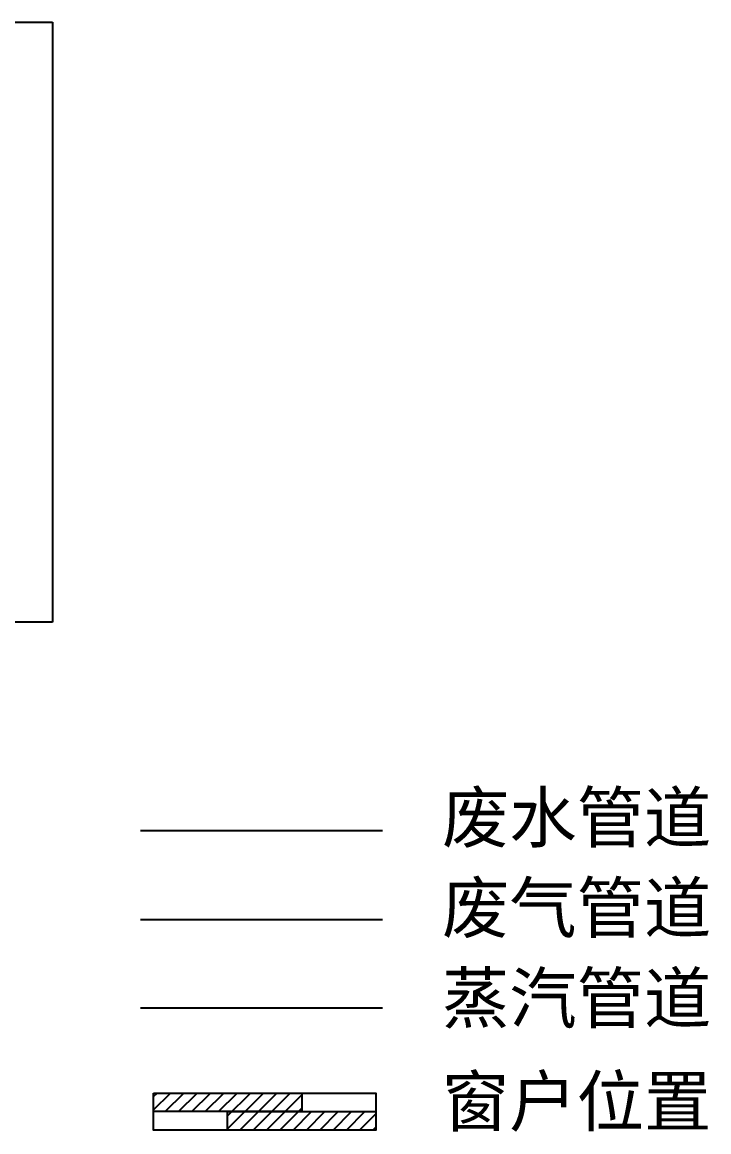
# Model space of a CAD drawing. Header units: millimetres. Extents: x 28866 to 196092, y 16567 to 68963.
# Drawn here: x 182188 to 196092, y 38819 to 61288 of the extents above; entities that cross this region are included whole.
import ezdxf

# ---------------------------------------------------------------- set-up
doc = ezdxf.new("R2010")
doc.units = ezdxf.units.MM
for name, color, linetype in [('font_blue', 142, 'Continuous'), ('tube_steam', 10, 'Continuous'), ('window', 150, 'Continuous')]:
    doc.layers.add(name, color=color, linetype=linetype)
doc.styles.get("Standard").update_dxf_attribs({"font": 'arial.ttf', "height": 200})

msp = doc.modelspace()

# ---------------------------------------------------------------- hatches: boundary and pattern name
at = {"layer": 'window'}
h = msp.add_hatch(dxfattribs=at)
h.set_pattern_fill('ANSI31', color=8, scale=60)
h.set_pattern_definition([(45, (-78612.58, -61745.72), (-134.70384, 134.70384), [])])
h.paths.add_polyline_path([(187848.1, 39230.1), (187848.1, 39605.1), (184848.1, 39605.1), (184848.1, 39230.1)])
h.paths.add_polyline_path([(186348.1, 39230.1), (186348.1, 38855.1), (189348.1, 38855.1), (189348.1, 39230.1)])

# ---------------------------------------------------------------- linework, layer by layer
at = {"layer": 'font_blue', "color": 162}
msp.add_line((189485.3, 44913.9), (184585.1, 44913.9), dxfattribs=at)
at = {"layer": 'font_blue', "color": 140}
msp.add_line((189485.3, 43109.2), (184585.1, 43109.2), dxfattribs=at)
at = {"layer": 'font_blue', "color": 10}
msp.add_line((189485.3, 41323.5), (184585.1, 41323.5), dxfattribs=at)
at = {"layer": 'tube_steam'}
for p, q in [((179335.3, 61288.2), (182800.7, 61288.2)), ((182800.7, 61288.2), (182800.7, 49135.9)), ((182800.7, 49135.9), (160906.5, 49135.9))]:
    msp.add_line(p, q, dxfattribs=at)
at = {"layer": 'window'}
for points in [[(184848.1, 39605.1), (189348.1, 39605.1), (189348.1, 38855.1), (184848.1, 38855.1)], [(184848.1, 39605.1), (187848.1, 39605.1), (187848.1, 39230.1), (184848.1, 39230.1)], [(186348.1, 39230.1), (189348.1, 39230.1), (189348.1, 38855.1), (186348.1, 38855.1)]]:
    msp.add_lwpolyline(points, close=True, dxfattribs=at)

# ---------------------------------------------------------------- texts
at = {"layer": 'font_blue', "char_height": 1000, "attachment_point": 1, "line_spacing_factor": 0.8}
for s, insert in [('{\\fSimSun|b0|i0|c134|p2;废水管道}', (190687.4, 45685.4)), ('{\\fSimSun|b0|i0|c134|p2;废气管道}', (190687.4, 43856.8)), ('{\\fSimSun|b0|i0|c134|p2;蒸汽管道}', (190687.4, 42028.1)), ('{\\fSimSun|b0|i0|c134|p2;窗户位置}', (190687.4, 39936.6))]:
    msp.add_mtext_dynamic_manual_height_columns(s, width=6194.484, gutter_width=500, heights=[0], dxfattribs=dict(at, insert=insert))

doc.saveas('drawing.dxf')
